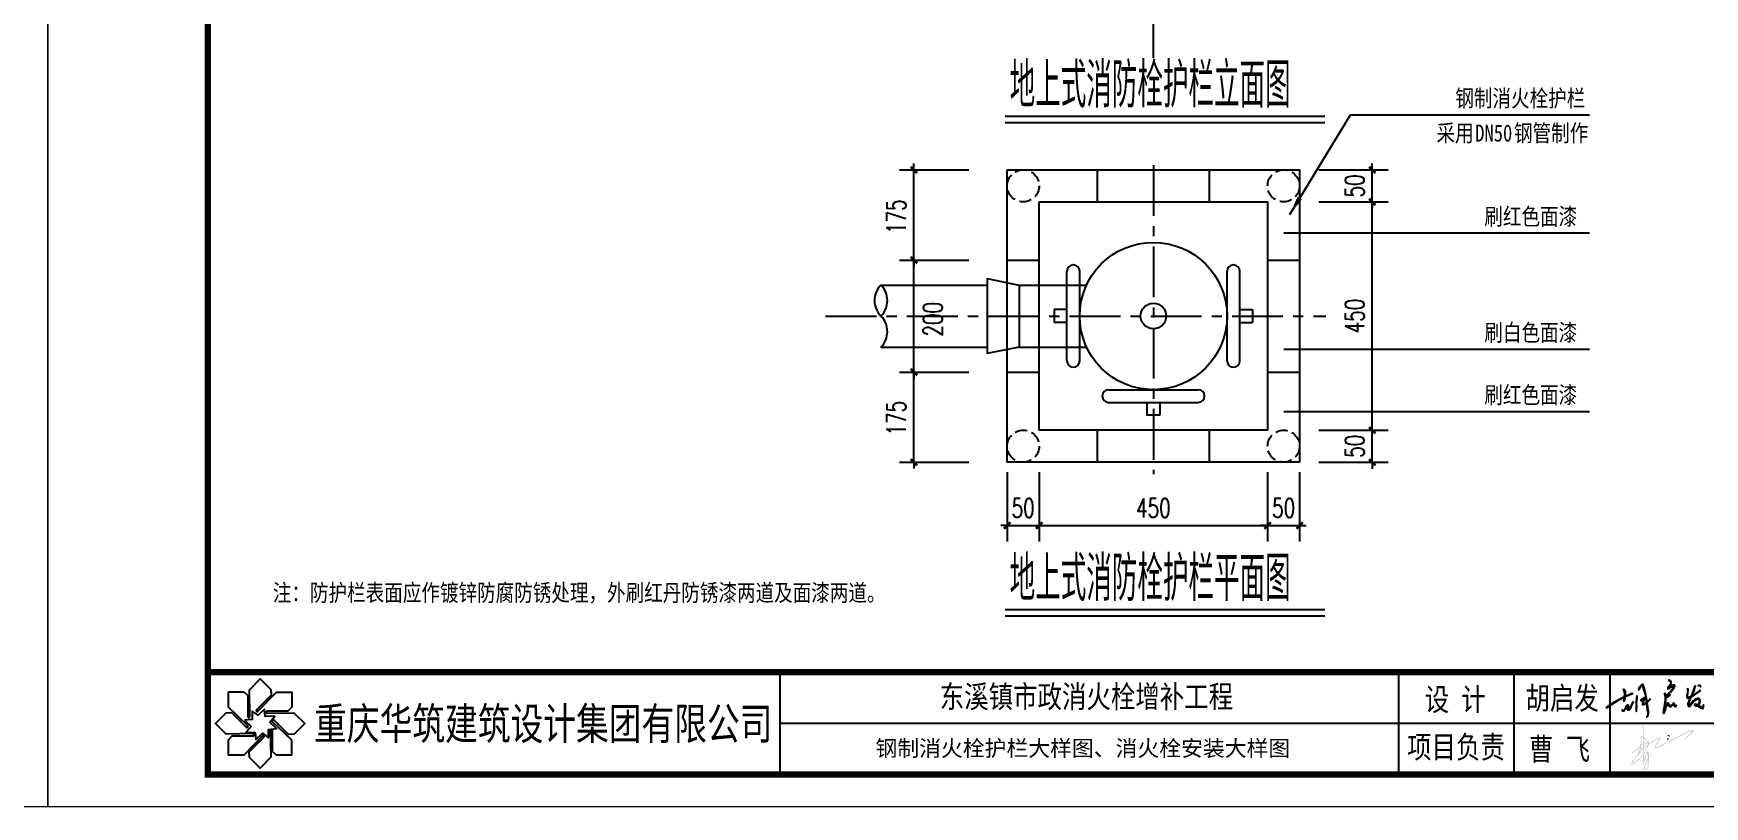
# Model space of a CAD drawing. Header units: millimetres. Extents: x 5592 to 9444, y 2362 to 3548.
# Drawn here: x 8586.2 to 8847.2, y 2721.6 to 2842.4 of the extents above; entities that cross this region are included whole.
import ezdxf
from ezdxf.enums import TextEntityAlignment as Align

# ---------------------------------------------------------------- set-up
doc = ezdxf.new("R2010")
doc.units = ezdxf.units.MM
doc.header["$LTSCALE"] = 250
doc.linetypes.add('CENTER', pattern=[50.8, 31.75, -6.35, 6.35, -6.35])
doc.linetypes.add('DASH', pattern=[0.35, 0.25, -0.1])
doc.layers.get('0').update_dxf_attribs({"linetype": 'CONTINUOUS'})
doc.layers.get('DEFPOINTS').update_dxf_attribs({"linetype": 'CONTINUOUS'})
for name, color, linetype in [('GPSCOMMON', 7, 'CONTINUOUS'), ('TK', 7, 'CONTINUOUS'), ('TWT_DIM', 3, 'CONTINUOUS'), ('TWT_LEAD', 3, 'CONTINUOUS'), ('图框', 7, 'CONTINUOUS')]:
    doc.layers.add(name, color=color, linetype=linetype)
doc.layers.add('TWT_TITLE', color=7, linetype='CONTINUOUS', lineweight=13)
doc.styles.add('_TCH_DIM_T3', font='SIMPLEX', dxfattribs={"width": 0.705882, "bigfont": 'GBCBIG'})
doc.styles.add('_TWT_PIPEDN', font='SimSun.ttf', dxfattribs={"width": 0.8, "height": 2, "bigfont": 'HZTXT'})
doc.styles.add('FS', font='SIMFANG.TTF', dxfattribs={"width": 0.8})
doc.styles.add('FSD', font='mon.shx', dxfattribs={"width": 0.75, "bigfont": 'fsd.shx'})
doc.styles.add('宋体', font='SimSun.ttf')
doc.dimstyles.new('_TWT_ARCH&&1', dxfattribs={"dimtxt": 2.975, "dimasz": 1, "dimexe": 2.5, "dimexo": 3, "dimgap": 1.2625, "dimtad": 1, "dimdec": 0, "dimzin": 0, "dimdsep": 46, "dimtxsty": '_TCH_DIM_T3', "dimblk": 'ARCHTICK', "dimcen": 0.09, "dimclrt": 7, "dimazin": 2, "dimtfac": 1, "dimtdec": 0, "dimtix": 1, "dimtmove": 2, "dimatfit": 3, "dimfxl": 1, "dimtolj": 1, "dimtzin": 0, "dimarcsym": 0})

# ---------------------------------------------------------------- blocks, each defined once
blk = doc.blocks.new('cf')
at = {"lineweight": 20}
h = blk.add_hatch(color=256, dxfattribs=at)
edge = h.paths.add_edge_path()
edge.add_spline(control_points=[(-1.34, 2.42), (-1.36, 2.43), (-1.41, 2.42), (-1.39, 2.52), (-1.41, 2.59), (-1.39, 2.69), (-1.43, 2.75), (-1.39, 2.79), (-1.35, 2.76), (-1.34, 2.71), (-1.25, 2.69), (-1.3, 2.5), (-1.28, 2.28), (-1.29, 1.93), (-1.28, 1.65), (-1.29, 1.46), (-1.31, 1.29), (-1.13, 1.34), (-1.07, 1.21), (-0.98, 1.14), (-0.97, 1.04), (-1.06, 0.95), (-1.11, 0.82), (-1.17, 0.7), (-1.24, 0.64), (-1.28, 0.58), (-1.28, 0.52), (-1.26, 0.47), (-1.27, 0.39), (-1.18, 0.42), (-1.1, 0.58), (-0.93, 0.7), (-0.81, 0.85), (-0.73, 0.87), (-0.68, 0.91), (-0.65, 0.89), (-0.65, 0.85), (-0.65, 0.79), (-0.66, 0.73), (-0.64, 0.67), (-0.64, 0.63), (-0.6, 0.62), (-0.56, 0.64), (-0.46, 0.65), (-0.38, 0.82), (-0.12, 0.92), (0.16, 1.09), (0.38, 1.26), (0.57, 1.32), (0.66, 1.31), (0.77, 1.31), (0.76, 1.19), (0.69, 1.12), (0.68, 0.98), (0.53, 0.85), (0.47, 0.59), (0.29, 0.4), (0.2, 0.26), (0.16, 0.2), (0.13, 0.18), (0.13, 0.14), (0.17, 0.13), (0.23, 0.12), (0.35, 0.14), (0.64, 0.31), (1.27, 0.58), (2.25, 1.19), (3.29, 1.59), (3.98, 2.02), (4.35, 2.06), (4.53, 2.14), (4.74, 2.2), (4.76, 2.03), (4.61, 1.89), (4.52, 1.69), (4.37, 1.63), (4.33, 1.59), (4.28, 1.6), (4.15, 1.5), (4.03, 1.35), (3.81, 1.16), (3.71, 1.07), (3.58, 1), (3.58, 1.07), (3.69, 1.09), (3.8, 1.32), (4.03, 1.43), (4.14, 1.66), (4.24, 1.67), (4.33, 1.68), (4.41, 1.77), (4.49, 1.86), (4.52, 1.92), (4.53, 2), (4.43, 2.02), (4.36, 1.93), (4.07, 1.97), (3.71, 1.69), (2.93, 1.39), (2.15, 0.94), (1.35, 0.56), (0.92, 0.28), (0.59, 0.16), (0.4, 0.04), (0.21, -0.02), (0.08, 0.04), (0.01, 0.12), (0.05, 0.22), (0.13, 0.33), (0.26, 0.58), (0.49, 0.85), (0.57, 1.09), (0.68, 1.22), (0.59, 1.26), (0.51, 1.15), (0.26, 1.07), (-0.12, 0.85), (-0.38, 0.56), (-0.63, 0.48), (-0.72, 0.38), (-0.77, 0.23), (-0.83, -0.03), (-0.99, -0.28), (-1.11, -0.52), (-1.19, -0.63), (-1.22, -0.7), (-1.2, -0.83), (-1.2, -1), (-1.22, -1.19), (-1.23, -1.31), (-1.24, -1.5), (-1.2, -1.25), (-1.13, -1.08), (-1.05, -0.79), (-0.97, -0.56), (-0.88, -0.45), (-0.83, -0.33), (-0.69, -0.36), (-0.68, -0.48), (-0.59, -0.62), (-0.65, -0.79), (-0.64, -0.91), (-0.65, -0.99), (-0.57, -0.84), (-0.5, -0.78), (-0.5, -0.65), (-0.4, -0.6), (-0.39, -0.67), (-0.44, -0.73), (-0.47, -0.84), (-0.54, -0.92), (-0.57, -0.99), (-0.59, -1.06), (-0.66, -1.12), (-0.67, -1.26), (-0.56, -1.56), (-0.71, -1.49), (-0.66, -1.64), (-0.69, -1.71), (-0.67, -1.77), (-0.66, -1.83), (-0.66, -1.9), (-0.65, -1.97), (-0.77, -2), (-0.68, -2.19), (-0.71, -2.3), (-0.7, -2.44), (-0.83, -2.44), (-0.91, -2.55), (-1.07, -2.55), (-1.19, -2.61), (-1.31, -2.58), (-1.35, -2.45), (-1.25, -2.26), (-1.19, -1.99), (-1.02, -1.71), (-0.93, -1.47), (-0.89, -1.29), (-0.8, -1.2), (-0.75, -1.1), (-0.8, -0.96), (-0.76, -0.79), (-0.82, -0.68), (-0.79, -0.59), (-0.81, -0.58), (-0.84, -0.6), (-0.82, -0.66), (-0.97, -0.72), (-0.97, -1), (-1.07, -1.26), (-1.15, -1.54), (-1.25, -1.72), (-1.23, -1.87), (-1.27, -1.95), (-1.36, -1.96), (-1.39, -1.89), (-1.39, -1.82), (-1.27, -1.74), (-1.38, -1.47), (-1.34, -1.19), (-1.37, -1), (-1.33, -0.82), (-1.46, -1.03), (-1.6, -1.15), (-1.82, -1.44), (-2.12, -1.61), (-2.34, -1.79), (-2.51, -1.91), (-2.65, -1.97), (-2.75, -1.98), (-2.84, -1.91), (-2.68, -1.76), (-2.68, -1.55), (-2.5, -1.34), (-2.29, -1.17), (-2.24, -0.88), (-1.96, -0.84), (-1.98, -0.7), (-1.96, -0.62), (-1.94, -0.54), (-1.93, -0.47), (-1.85, -0.42), (-1.83, -0.32), (-1.83, -0.23), (-1.78, -0.16), (-1.74, -0.08), (-1.79, 0.03), (-1.71, 0.07), (-1.75, 0.11), (-1.81, 0.04), (-1.9, -0.01), (-1.96, -0.16), (-2.14, -0.2), (-2.29, -0.32), (-2.41, -0.45), (-2.52, -0.54), (-2.62, -0.57), (-2.7, -0.58), (-2.76, -0.56), (-2.75, -0.51), (-2.69, -0.48), (-2.63, -0.42), (-2.5, -0.41), (-2.45, -0.24), (-2.25, -0.23), (-2.17, -0.07), (-1.99, -0.03), (-1.9, 0.14), (-1.75, 0.22), (-1.7, 0.34), (-1.72, 0.43), (-1.67, 0.5), (-1.61, 0.52), (-1.64, 0.69), (-1.6, 0.95), (-1.64, 1.24), (-1.65, 1.44), (-1.61, 1.49), (-1.56, 1.47), (-1.52, 1.57), (-1.49, 1.44), (-1.42, 1.45), (-1.34, 1.35), (-1.35, 1.47), (-1.34, 1.72), (-1.34, 2.06), (-1.35, 2.33), (-1.32, 2.41), (-1.34, 2.42)], knot_values=[0, 0, 0, 0, 0.111848, 0.20635, 0.414621, 0.604998, 0.697347, 0.771078, 0.840222, 0.931918, 1.009818, 1.277996, 1.744573, 2.387498, 3.132154, 3.275, 3.547994, 3.76728, 4.038772, 4.224109, 4.381786, 4.553191, 4.901984, 5.114419, 5.295037, 5.412349, 5.476326, 5.65013, 5.73428, 5.779548, 6.087274, 6.693737, 6.910956, 7.131672, 7.174612, 7.220768, 7.279754, 7.394914, 7.554857, 7.633996, 7.713135, 7.761886, 7.834876, 7.96065, 8.286477, 8.766198, 9.443512, 10.095581, 10.308382, 10.506843, 10.637415, 10.810273, 10.984923, 11.231893, 11.500742, 12.012986, 12.68401, 12.868587, 12.964576, 13.051614, 13.096398, 13.130871, 13.247694, 13.47322, 13.785307, 15.102136, 17.246285, 20.16092, 21.266121, 21.728153, 22.156115, 22.45728, 22.61926, 22.92654, 23.558275, 23.741682, 23.816328, 23.867544, 23.996364, 24.638969, 24.996741, 25.540779, 25.575252, 25.626832, 25.799041, 26.103871, 26.936585, 27.235391, 27.33227, 27.430199, 27.776052, 27.944998, 28.076904, 28.17287, 28.32355, 28.462018, 28.778895, 29.731322, 30.881734, 33.422786, 34.733564, 35.791067, 36.232384, 36.656068, 37.054063, 37.260197, 37.402282, 37.58549, 37.795097, 38.159437, 39.135635, 39.639675, 39.765709, 39.865903, 40.013256, 40.431676, 41.358238, 42.371094, 42.560229, 42.791065, 43.078632, 43.410838, 44.269832, 44.686844, 44.910713, 44.991644, 45.14519, 45.593215, 45.940172, 46.179265, 46.358363, 46.610702, 46.931177, 47.714311, 48.103951, 48.302651, 48.528035, 48.696881, 48.907828, 49.077207, 49.619858, 49.752867, 49.804024, 49.986235, 50.216201, 50.513656, 50.598079, 50.65025, 50.806106, 51.076254, 51.215448, 51.394151, 51.508557, 51.588488, 51.87788, 52.379219, 52.411593, 52.647804, 52.79141, 52.865899, 53.000474, 53.153945, 53.25677, 53.3393, 53.676936, 54.004341, 54.128814, 54.303749, 54.553641, 54.849121, 55.10239, 55.300105, 55.452217, 55.792341, 56.410434, 57.005344, 57.543099, 57.847324, 58.015173, 58.21673, 58.464197, 58.781371, 59.100028, 59.171648, 59.194538, 59.240319, 59.32217, 59.488785, 59.9355, 60.687524, 61.075804, 61.561155, 61.766039, 61.908202, 62.031486, 62.150824, 62.284226, 62.40002, 62.860547, 63.587626, 63.966188, 64.089391, 64.300372, 64.728867, 65.474589, 66.136216, 66.639848, 67.037342, 67.299746, 67.474095, 67.597344, 67.785197, 68.381842, 68.797422, 69.231879, 69.853511, 70.245303, 70.388908, 70.555467, 70.682027, 70.84381, 70.959604, 71.176419, 71.363128, 71.44563, 71.630093, 71.855416, 71.94345, 71.986872, 72.106248, 72.316253, 72.623269, 72.870657, 73.319292, 73.62325, 73.873142, 74.067384, 74.231514, 74.314044, 74.366215, 74.482919, 74.659024, 74.820894, 75.147271, 75.459126, 75.78488, 76.0001, 76.427144, 76.753551, 76.905663, 77.121496, 77.238181, 77.343181, 77.439997, 78.045242, 78.879637, 79.054772, 79.127143, 79.198811, 79.318605, 79.435142, 79.638965, 79.735773, 79.898934, 80.014798, 81.324576, 81.526645, 81.646076, 81.646076, 81.646076, 81.646076], degree=3, periodic=0)
edge = h.paths.add_edge_path(flags=16)
edge.add_spline(control_points=[(-1.26, 0.25), (-1.22, 0.29), (-1.13, 0.37), (-1.02, 0.48), (-0.94, 0.56), (-0.89, 0.62), (-0.86, 0.66), (-0.84, 0.68), (-0.81, 0.7), (-0.81, 0.66), (-0.77, 0.66), (-0.78, 0.61), (-0.78, 0.56), (-0.78, 0.51), (-0.77, 0.46), (-0.81, 0.44), (-0.84, 0.39), (-0.9, 0.36), (-0.98, 0.33), (-1.02, 0.27), (-1.06, 0.22), (-1.12, 0.19), (-1.14, 0.13), (-1.2, 0.1), (-1.21, 0.06), (-1.24, 0.06), (-1.26, 0.08), (-1.27, 0.1), (-1.28, 0.14), (-1.27, 0.18), (-1.28, 0.22), (-1.27, 0.24), (-1.26, 0.25)], knot_values=[0, 0, 0, 0, 0.182884, 0.349409, 0.468687, 0.52429, 0.573697, 0.61288, 0.631925, 0.658846, 0.687033, 0.719346, 0.781664, 0.83475, 0.874056, 0.906869, 0.955954, 1.030425, 1.110986, 1.197893, 1.250136, 1.315771, 1.38503, 1.432631, 1.475574, 1.498671, 1.516705, 1.541675, 1.579249, 1.627774, 1.671628, 1.696599, 1.696599, 1.696599, 1.696599], degree=3, periodic=0)
edge = h.paths.add_edge_path(flags=16)
edge.add_spline(control_points=[(-1.24, 1.17), (-1.23, 1.18), (-1.2, 1.18), (-1.15, 1.18), (-1.15, 1.12), (-1.1, 1.13), (-1.07, 1.08), (-1.08, 1.04), (-1.12, 1), (-1.12, 0.95), (-1.12, 0.89), (-1.2, 0.89), (-1.18, 0.81), (-1.2, 0.74), (-1.28, 0.76), (-1.26, 0.84), (-1.27, 0.9), (-1.27, 0.96), (-1.24, 0.98), (-1.21, 0.99), (-1.22, 1.01), (-1.23, 1.02), (-1.25, 1.03), (-1.27, 1.05), (-1.29, 1.08), (-1.28, 1.11), (-1.29, 1.15), (-1.26, 1.17), (-1.25, 1.17), (-1.24, 1.17)], knot_values=[0, 0, 0, 0, 0.046973, 0.081256, 0.1275, 0.170804, 0.212799, 0.250896, 0.301372, 0.3579, 0.405582, 0.449226, 0.527479, 0.587502, 0.632371, 0.720687, 0.790572, 0.825779, 0.866963, 0.884561, 0.902029, 0.923676, 0.946701, 0.971412, 1.003965, 1.03893, 1.073986, 1.107193, 1.119637, 1.119637, 1.119637, 1.119637], degree=3, periodic=0)
edge = h.paths.add_edge_path(flags=16)
edge.add_spline(control_points=[(-1.64, 0.25), (-1.61, 0.25), (-1.58, 0.28), (-1.55, 0.34), (-1.5, 0.38), (-1.45, 0.41), (-1.42, 0.46), (-1.4, 0.48), (-1.36, 0.5), (-1.35, 0.45), (-1.34, 0.41), (-1.36, 0.35), (-1.34, 0.31), (-1.36, 0.26), (-1.39, 0.24), (-1.41, 0.2), (-1.45, 0.17), (-1.48, 0.12), (-1.53, 0.09), (-1.55, 0.05), (-1.54, 0.01), (-1.57, -0.01), (-1.64, -0.01), (-1.61, 0.1), (-1.62, 0.17), (-1.62, 0.22), (-1.64, 0.24), (-1.64, 0.25)], knot_values=[0, 0, 0, 0, 0.07257, 0.12575, 0.181313, 0.257095, 0.310355, 0.345119, 0.369973, 0.412029, 0.460462, 0.521402, 0.575559, 0.595896, 0.647759, 0.687721, 0.742306, 0.807055, 0.848086, 0.90281, 0.925997, 0.962571, 1.006499, 1.087537, 1.204577, 1.24282, 1.259541, 1.259541, 1.259541, 1.259541], degree=3, periodic=0)
edge = h.paths.add_edge_path(flags=16)
edge.add_spline(control_points=[(-1.56, 1.29), (-1.53, 1.29), (-1.49, 1.31), (-1.48, 1.35), (-1.45, 1.38), (-1.43, 1.35), (-1.45, 1.32), (-1.4, 1.3), (-1.37, 1.3), (-1.35, 1.27), (-1.35, 1.24), (-1.35, 1.2), (-1.35, 1.17), (-1.35, 1.13), (-1.35, 1.07), (-1.35, 1.02), (-1.35, 0.95), (-1.35, 0.89), (-1.35, 0.82), (-1.34, 0.76), (-1.35, 0.71), (-1.34, 0.67), (-1.35, 0.64), (-1.36, 0.61), (-1.4, 0.6), (-1.4, 0.55), (-1.45, 0.54), (-1.48, 0.52), (-1.49, 0.47), (-1.57, 0.49), (-1.55, 0.59), (-1.55, 0.68), (-1.56, 0.8), (-1.55, 0.91), (-1.55, 1), (-1.55, 1.06), (-1.55, 1.1), (-1.55, 1.15), (-1.55, 1.2), (-1.54, 1.23), (-1.57, 1.28), (-1.56, 1.29)], knot_values=[0, 0, 0, 0, 0.075688, 0.113653, 0.136399, 0.162159, 0.188361, 0.224857, 0.267693, 0.294419, 0.329354, 0.362833, 0.396312, 0.431247, 0.486637, 0.556522, 0.606013, 0.671516, 0.748718, 0.812832, 0.862344, 0.898764, 0.926764, 0.953489, 0.988227, 1.032021, 1.075664, 1.116466, 1.158461, 1.198217, 1.297723, 1.392349, 1.494284, 1.639853, 1.725747, 1.765048, 1.820381, 1.865505, 1.903463, 1.95441, 2.000372, 2.000372, 2.000372, 2.000372], degree=3, periodic=0)
edge = h.paths.add_edge_path(flags=16)
edge.add_spline(control_points=[(-1.72, -0.33), (-1.71, -0.29), (-1.69, -0.23), (-1.62, -0.18), (-1.58, -0.12), (-1.53, -0.07), (-1.47, -0.02), (-1.49, 0.05), (-1.44, 0.07), (-1.42, 0.11), (-1.4, 0.13), (-1.37, 0.13), (-1.36, 0.09), (-1.35, 0.05), (-1.35, 0), (-1.36, -0.04), (-1.37, -0.07), (-1.4, -0.11), (-1.43, -0.16), (-1.5, -0.2), (-1.55, -0.27), (-1.6, -0.31), (-1.64, -0.35), (-1.68, -0.38), (-1.7, -0.41), (-1.73, -0.43), (-1.75, -0.41), (-1.76, -0.39), (-1.75, -0.36), (-1.72, -0.35), (-1.72, -0.33), (-1.72, -0.33)], knot_values=[0, 0, 0, 0, 0.121483, 0.180593, 0.258126, 0.334236, 0.396236, 0.465213, 0.507625, 0.539749, 0.56937, 0.59026, 0.621894, 0.671023, 0.727227, 0.765024, 0.793071, 0.822026, 0.905319, 0.980599, 1.052236, 1.140864, 1.193164, 1.228542, 1.275127, 1.297446, 1.315409, 1.339871, 1.364436, 1.397553, 1.417867, 1.417867, 1.417867, 1.417867], degree=3, periodic=0)
edge = h.paths.add_edge_path(flags=16)
edge.add_spline(control_points=[(-1.27, -0.1), (-1.22, -0.09), (-1.15, -0.04), (-1.11, 0.08), (-1.02, 0.12), (-0.97, 0.2), (-0.93, 0.24), (-0.91, 0.28), (-0.88, 0.26), (-0.87, 0.21), (-0.86, 0.14), (-0.93, 0.1), (-0.94, 0.02), (-0.99, -0.05), (-1.05, -0.13), (-1.05, -0.27), (-1.15, -0.33), (-1.15, -0.44), (-1.22, -0.44), (-1.25, -0.42), (-1.29, -0.39), (-1.28, -0.31), (-1.27, -0.24), (-1.29, -0.17), (-1.25, -0.13), (-1.28, -0.1), (-1.27, -0.1)], knot_values=[0, 0, 0, 0, 0.159193, 0.236528, 0.363175, 0.443316, 0.506796, 0.53941, 0.549805, 0.605465, 0.680612, 0.745965, 0.81525, 0.893918, 1.01552, 1.121797, 1.260897, 1.331077, 1.383063, 1.419189, 1.457973, 1.524316, 1.6112, 1.680361, 1.738068, 1.744512, 1.744512, 1.744512, 1.744512], degree=3, periodic=0)
edge = h.paths.add_edge_path(flags=16)
edge.add_spline(control_points=[(-1.59, -0.42), (-1.56, -0.38), (-1.5, -0.32), (-1.41, -0.28), (-1.38, -0.2), (-1.34, -0.25), (-1.34, -0.29), (-1.35, -0.37), (-1.33, -0.46), (-1.33, -0.55), (-1.33, -0.63), (-1.32, -0.7), (-1.35, -0.77), (-1.43, -0.82), (-1.45, -0.92), (-1.55, -0.95), (-1.55, -1.04), (-1.63, -1.09), (-1.67, -1.18), (-1.74, -1.23), (-1.82, -1.27), (-1.92, -1.26), (-1.96, -1.38), (-2.07, -1.43), (-2.13, -1.54), (-2.22, -1.55), (-2.27, -1.59), (-2.27, -1.65), (-2.34, -1.69), (-2.39, -1.75), (-2.46, -1.78), (-2.53, -1.79), (-2.59, -1.82), (-2.64, -1.82), (-2.67, -1.87), (-2.69, -1.81), (-2.66, -1.77), (-2.6, -1.74), (-2.57, -1.66), (-2.53, -1.58), (-2.42, -1.54), (-2.47, -1.43), (-2.36, -1.37), (-2.32, -1.28), (-2.22, -1.23), (-2.23, -1.15), (-2.17, -1.08), (-2.1, -0.97), (-1.98, -0.88), (-1.89, -0.8), (-1.85, -0.73), (-1.81, -0.69), (-1.75, -0.66), (-1.72, -0.61), (-1.66, -0.6), (-1.68, -0.55), (-1.68, -0.5), (-1.65, -0.49), (-1.65, -0.44), (-1.6, -0.43), (-1.59, -0.42)], knot_values=[0, 0, 0, 0, 0.148931, 0.249336, 0.294362, 0.33513, 0.364519, 0.451019, 0.557993, 0.638733, 0.71654, 0.805874, 0.850986, 0.926435, 1.06627, 1.125639, 1.203239, 1.287032, 1.386961, 1.485572, 1.554109, 1.642329, 1.740925, 1.875709, 1.994661, 2.081402, 2.136475, 2.169333, 2.254945, 2.334468, 2.404147, 2.493675, 2.540258, 2.599703, 2.634895, 2.662235, 2.711482, 2.78127, 2.867637, 2.949211, 3.057731, 3.141301, 3.228973, 3.375957, 3.435389, 3.522085, 3.566081, 3.718278, 3.898079, 4.026637, 4.072211, 4.127286, 4.205712, 4.264861, 4.293259, 4.362421, 4.382593, 4.415207, 4.456471, 4.514566, 4.514566, 4.514566, 4.514566], degree=3, periodic=0)
edge = h.paths.add_edge_path(flags=16)
edge.add_spline(control_points=[(-1.01, -1.92), (-1.01, -1.88), (-0.99, -1.8), (-0.92, -1.73), (-0.93, -1.64), (-0.87, -1.59), (-0.86, -1.53), (-0.87, -1.47), (-0.81, -1.43), (-0.79, -1.49), (-0.78, -1.56), (-0.78, -1.64), (-0.79, -1.75), (-0.8, -1.87), (-0.77, -2), (-0.8, -2.12), (-0.79, -2.22), (-0.8, -2.3), (-0.78, -2.37), (-0.83, -2.41), (-0.88, -2.38), (-0.9, -2.43), (-0.96, -2.42), (-1, -2.47), (-1.06, -2.46), (-1.09, -2.52), (-1.14, -2.49), (-1.2, -2.48), (-1.18, -2.42), (-1.2, -2.35), (-1.12, -2.29), (-1.13, -2.19), (-1.12, -2.09), (-1.07, -2.01), (-1.01, -1.96), (-1.01, -1.92)], knot_values=[0, 0, 0, 0, 0.135445, 0.222482, 0.291691, 0.361566, 0.438483, 0.482255, 0.531213, 0.573179, 0.646565, 0.74371, 0.823192, 0.963558, 1.111469, 1.205637, 1.327967, 1.41072, 1.461219, 1.523148, 1.559863, 1.590403, 1.657659, 1.709574, 1.76895, 1.804579, 1.862632, 1.909432, 1.959803, 2.024566, 2.102417, 2.21488, 2.294768, 2.405915, 2.507763, 2.507763, 2.507763, 2.507763], degree=3, periodic=0)
h = blk.add_hatch(color=256, dxfattribs=at)
edge = h.paths.add_edge_path()
edge.add_spline(control_points=[(1.54, 1.19), (1.58, 1.19), (1.63, 1.19), (1.7, 1.19), (1.74, 1.17), (1.75, 1.13), (1.69, 1.13), (1.68, 1.09), (1.66, 1.07), (1.64, 1.03), (1.58, 1.03), (1.5, 1.04), (1.52, 1.11), (1.5, 1.15), (1.53, 1.2), (1.54, 1.19)], knot_values=[0, 0, 0, 0, 0.108909, 0.167785, 0.202101, 0.227001, 0.273419, 0.306348, 0.341935, 0.367794, 0.441596, 0.506763, 0.55202, 0.618862, 0.659023, 0.659023, 0.659023, 0.659023], degree=3, periodic=0)
edge = h.paths.add_edge_path()
edge.add_spline(control_points=[(1.63, 1.61), (1.66, 1.62), (1.72, 1.62), (1.72, 1.55), (1.78, 1.54), (1.83, 1.54), (1.88, 1.52), (1.86, 1.46), (1.87, 1.39), (1.82, 1.4), (1.79, 1.39), (1.78, 1.43), (1.78, 1.46), (1.74, 1.46), (1.71, 1.44), (1.69, 1.45), (1.68, 1.47), (1.67, 1.49), (1.64, 1.52), (1.61, 1.51), (1.59, 1.53), (1.56, 1.54), (1.58, 1.57), (1.59, 1.59), (1.61, 1.61), (1.62, 1.6), (1.63, 1.61)], knot_values=[0, 0, 0, 0, 0.079153, 0.125655, 0.178983, 0.229656, 0.26487, 0.323859, 0.389436, 0.420355, 0.447324, 0.482873, 0.500381, 0.545006, 0.573017, 0.591626, 0.606361, 0.641686, 0.663864, 0.697364, 0.72344, 0.754166, 0.785023, 0.804106, 0.820184, 0.850884, 0.850884, 0.850884, 0.850884], degree=3, periodic=0)
blk = doc.blocks.new('A$C6CF24501')
at = {"color": 1, "xscale": 1.848000000000013, "yscale": 1.848000000000013, "zscale": 1.848000000000013}
blk.add_blockref('cf', (0, 0), dxfattribs=at)
blk = doc.blocks.new('A$C1E3F46AF')
at = {"color": 7, "xscale": 0.79872, "yscale": 0.79872, "zscale": 0.79872}
blk.add_blockref('A$C6CF24501', (0, 0), dxfattribs=at)
blk = doc.blocks.new('FFFFFFFFFFFFFFFFFFFFD')
for points in [[(1579, 4363), (1588, 4362), (1600, 4355), (1606, 4343), (1607, 4331), (1604, 4315), (1595, 4299), (1586, 4282), (1577, 4272), (1567, 4257), (1564, 4248), (1567, 4243), (1582, 4250), (1617, 4273), (1639, 4285), (1651, 4288), (1657, 4286), (1657, 4280), (1648, 4261), (1623, 4228), (1568, 4173), (1551, 4156), (1538, 4139), (1534, 4140), (1530, 4163), (1528, 4179), (1521, 4181), (1518, 4179), (1518, 4170), (1525, 4129), (1526, 4108), (1525, 4080), (1519, 4023), (1510, 3979), (1504, 3938), (1500, 3914), (1499, 3897), (1506, 3886), (1511, 3891), (1521, 3919), (1530, 3947), (1543, 3986), (1553, 4019), (1561, 4028), (1574, 4005), (1596, 3986), (1619, 3992), (1641, 4015), (1648, 4021), (1666, 3995), (1675, 3991), (1688, 3993), (1690, 3999), (1683, 4002), (1678, 3999), (1667, 4009), (1656, 4032), (1648, 4035), (1635, 4023), (1611, 4001), (1603, 3997), (1583, 4012), (1568, 4039), (1558, 4039), (1549, 4022), (1538, 3987), (1523, 3942), (1513, 3912), (1508, 3917), (1514, 3946), (1529, 4024), (1538, 4105), (1537, 4112), (1590, 4147), (1598, 4156), (1593, 4165), (1587, 4167), (1588, 4157), (1572, 4146), (1549, 4129), (1540, 4126), (1540, 4130), (1562, 4153), (1605, 4195), (1638, 4233), (1659, 4265), (1665, 4285), (1660, 4297), (1649, 4299), (1628, 4290), (1592, 4266), (1579, 4256), (1577, 4260), (1594, 4283), (1607, 4306), (1613, 4325), (1614, 4343), (1609, 4356), (1600, 4366), (1584, 4374), (1579, 4371), (1578, 4367)], [(676, 3976), (726, 4014), (785, 4051), (881, 4105), (937, 4135), (942, 4174), (933, 4214), (920, 4233), (930, 4240), (937, 4229), (946, 4200), (949, 4180), (947, 4139), (952, 4138), (1032, 4172), (1036, 4171), (1035, 4178), (1045, 4181), (1055, 4178), (1054, 4172), (948, 4128), (933, 4066), (929, 4068), (939, 4123), (929, 4120), (809, 4053), (720, 3997), (686, 3971), (680, 3969), (677, 3972)], [(1112, 4137), (1116, 4136), (1113, 4119), (1107, 4054), (1105, 4006), (1106, 3975), (1105, 3928), (1108, 3922), (1112, 3920), (1114, 3938), (1115, 3996), (1114, 4034), (1116, 4070), (1121, 4113), (1123, 4138), (1118, 4143)], [(1149, 4232), (1153, 4244), (1159, 4260), (1178, 4286), (1190, 4297), (1195, 4300), (1200, 4293), (1215, 4238), (1235, 4167), (1255, 4054), (1254, 4051), (1241, 4040), (1227, 4028), (1217, 4024), (1212, 4024), (1207, 4024), (1204, 4029), (1204, 4036), (1218, 4070), (1230, 4101), (1230, 4112), (1224, 4114), (1218, 4113), (1200, 4102), (1188, 4093), (1179, 4084), (1173, 4083), (1179, 4072), (1184, 4073), (1197, 4088), (1216, 4100), (1224, 4101), (1218, 4083), (1203, 4053), (1198, 4032), (1200, 4020), (1212, 4016), (1229, 4018), (1255, 4039), (1258, 4028), (1262, 3992), (1268, 3944), (1275, 3902), (1274, 3882), (1271, 3853), (1268, 3844), (1262, 3844), (1259, 3845), (1260, 3840), (1265, 3839), (1273, 3845), (1279, 3863), (1284, 3892), (1283, 3915), (1275, 3978), (1266, 4045), (1275, 4058), (1311, 4090), (1310, 4093), (1305, 4093), (1289, 4082), (1267, 4062), (1262, 4077), (1243, 4176), (1221, 4259), (1206, 4301), (1198, 4306), (1193, 4308), (1177, 4293), (1155, 4264), (1147, 4247), (1143, 4234)], [(1847, 4238), (1853, 4231), (1852, 4213), (1848, 4192), (1841, 4142), (1842, 4129), (1850, 4116), (1859, 4109), (1883, 4112), (1887, 4111), (1874, 4081), (1859, 4042), (1856, 4024), (1859, 4001), (1869, 3991), (1882, 3992), (1895, 4006), (1922, 4041), (1948, 4069), (1970, 4086), (1994, 4098), (2009, 4096), (2019, 4085), (2021, 4070), (2019, 4054), (2017, 4043), (2007, 4029), (1994, 4012), (1988, 4014), (1966, 4021), (1954, 4016), (1951, 4006), (1966, 3997), (1987, 3998), (1995, 3999), (2010, 3989), (2050, 3965), (2067, 3959), (2074, 3963), (2081, 3982), (2080, 4013), (2076, 3999), (2069, 3978), (2066, 3969), (2025, 3992), (2002, 4008), (2017, 4026), (2026, 4041), (2033, 4064), (2029, 4084), (2022, 4099), (2010, 4106), (1994, 4106), (1977, 4100), (1952, 4085), (1929, 4064), (1903, 4030), (1886, 4009), (1877, 4002), (1868, 4008), (1871, 4038), (1885, 4080), (1900, 4115), (1912, 4129), (1966, 4167), (2023, 4206), (2035, 4219), (2033, 4222), (2024, 4216), (1982, 4189), (1920, 4148), (1913, 4144), (1918, 4159), (1949, 4229), (1958, 4258), (1966, 4280), (1964, 4285), (1955, 4283), (1947, 4257), (1936, 4224), (1917, 4179), (1901, 4145), (1897, 4131), (1882, 4122), (1870, 4117), (1859, 4121), (1851, 4144), (1855, 4181), (1861, 4223), (1859, 4242), (1853, 4244), (1846, 4238)], [(2010, 4300), (2021, 4299), (2028, 4297), (2037, 4284), (2039, 4275), (2036, 4273), (2026, 4287), (2015, 4291), (2007, 4290)], [(914, 3942), (919, 3935), (923, 3930), (933, 3942), (951, 3967), (963, 3984), (968, 3999), (980, 4013), (985, 4012), (990, 3998), (988, 3968), (990, 3951), (993, 3946), (998, 3944), (1005, 3952), (1022, 3979), (1035, 4000), (1055, 4034), (1066, 4055), (1067, 4050), (1056, 4030), (1032, 3983), (1020, 3960), (1009, 3942), (1000, 3937), (991, 3937), (984, 3945), (982, 3973), (981, 3995), (979, 3999), (973, 3995), (968, 3979), (956, 3960), (943, 3940), (928, 3919), (916, 3921), (909, 3930), (908, 3940), (912, 3942)]]:
    blk.add_hatch(color=7).paths.add_polyline_path(points)
at = {"color": 7}
for points in [[(1579, 4363), (1588, 4362), (1600, 4355), (1606, 4343), (1607, 4331), (1604, 4315), (1595, 4299), (1586, 4282), (1577, 4272), (1567, 4257), (1564, 4248), (1567, 4243), (1582, 4250), (1617, 4273), (1639, 4285), (1651, 4288), (1657, 4286), (1657, 4280), (1648, 4261), (1623, 4228), (1568, 4173), (1551, 4156), (1538, 4139), (1534, 4140), (1530, 4163), (1528, 4179), (1521, 4181), (1518, 4179), (1518, 4170), (1525, 4129), (1526, 4108), (1525, 4080), (1519, 4023), (1510, 3979), (1504, 3938), (1500, 3914), (1499, 3897), (1506, 3886), (1511, 3891), (1521, 3919), (1530, 3947), (1543, 3986), (1553, 4019), (1561, 4028), (1574, 4005), (1596, 3986), (1619, 3992), (1641, 4015), (1648, 4021), (1666, 3995), (1675, 3991), (1688, 3993), (1690, 3999), (1683, 4002), (1678, 3999), (1667, 4009), (1656, 4032), (1648, 4035), (1635, 4023), (1611, 4001), (1603, 3997), (1583, 4012), (1568, 4039), (1558, 4039), (1549, 4022), (1538, 3987), (1523, 3942), (1513, 3912), (1508, 3917), (1514, 3946), (1529, 4024), (1538, 4105), (1537, 4112), (1590, 4147), (1598, 4156), (1593, 4165), (1587, 4167), (1588, 4157), (1572, 4146), (1549, 4129), (1540, 4126), (1540, 4130), (1562, 4153), (1605, 4195), (1638, 4233), (1659, 4265), (1665, 4285), (1660, 4297), (1649, 4299), (1628, 4290), (1592, 4266), (1579, 4256), (1577, 4260), (1594, 4283), (1607, 4306), (1613, 4325), (1614, 4343), (1609, 4356), (1600, 4366), (1584, 4374), (1579, 4371), (1578, 4367)], [(676, 3976), (726, 4014), (785, 4051), (881, 4105), (937, 4135), (942, 4174), (933, 4214), (920, 4233), (930, 4240), (937, 4229), (946, 4200), (949, 4180), (947, 4139), (952, 4138), (1032, 4172), (1036, 4171), (1035, 4178), (1045, 4181), (1055, 4178), (1054, 4172), (948, 4128), (933, 4066), (929, 4068), (939, 4123), (929, 4120), (809, 4053), (720, 3997), (686, 3971), (680, 3969), (677, 3972)], [(1112, 4137), (1116, 4136), (1113, 4119), (1107, 4054), (1105, 4006), (1106, 3975), (1105, 3928), (1108, 3922), (1112, 3920), (1114, 3938), (1115, 3996), (1114, 4034), (1116, 4070), (1121, 4113), (1123, 4138), (1118, 4143)], [(1149, 4232), (1153, 4244), (1159, 4260), (1178, 4286), (1190, 4297), (1195, 4300), (1200, 4293), (1215, 4238), (1235, 4167), (1255, 4054), (1254, 4051), (1241, 4040), (1227, 4028), (1217, 4024), (1212, 4024), (1207, 4024), (1204, 4029), (1204, 4036), (1218, 4070), (1230, 4101), (1230, 4112), (1224, 4114), (1218, 4113), (1200, 4102), (1188, 4093), (1179, 4084), (1173, 4083), (1179, 4072), (1184, 4073), (1197, 4088), (1216, 4100), (1224, 4101), (1218, 4083), (1203, 4053), (1198, 4032), (1200, 4020), (1212, 4016), (1229, 4018), (1255, 4039), (1258, 4028), (1262, 3992), (1268, 3944), (1275, 3902), (1274, 3882), (1271, 3853), (1268, 3844), (1262, 3844), (1259, 3845), (1260, 3840), (1265, 3839), (1273, 3845), (1279, 3863), (1284, 3892), (1283, 3915), (1275, 3978), (1266, 4045), (1275, 4058), (1311, 4090), (1310, 4093), (1305, 4093), (1289, 4082), (1267, 4062), (1262, 4077), (1243, 4176), (1221, 4259), (1206, 4301), (1198, 4306), (1193, 4308), (1177, 4293), (1155, 4264), (1147, 4247), (1143, 4234)], [(1847, 4238), (1853, 4231), (1852, 4213), (1848, 4192), (1841, 4142), (1842, 4129), (1850, 4116), (1859, 4109), (1883, 4112), (1887, 4111), (1874, 4081), (1859, 4042), (1856, 4024), (1859, 4001), (1869, 3991), (1882, 3992), (1895, 4006), (1922, 4041), (1948, 4069), (1970, 4086), (1994, 4098), (2009, 4096), (2019, 4085), (2021, 4070), (2019, 4054), (2017, 4043), (2007, 4029), (1994, 4012), (1988, 4014), (1966, 4021), (1954, 4016), (1951, 4006), (1966, 3997), (1987, 3998), (1995, 3999), (2010, 3989), (2050, 3965), (2067, 3959), (2074, 3963), (2081, 3982), (2080, 4013), (2076, 3999), (2069, 3978), (2066, 3969), (2025, 3992), (2002, 4008), (2017, 4026), (2026, 4041), (2033, 4064), (2029, 4084), (2022, 4099), (2010, 4106), (1994, 4106), (1977, 4100), (1952, 4085), (1929, 4064), (1903, 4030), (1886, 4009), (1877, 4002), (1868, 4008), (1871, 4038), (1885, 4080), (1900, 4115), (1912, 4129), (1966, 4167), (2023, 4206), (2035, 4219), (2033, 4222), (2024, 4216), (1982, 4189), (1920, 4148), (1913, 4144), (1918, 4159), (1949, 4229), (1958, 4258), (1966, 4280), (1964, 4285), (1955, 4283), (1947, 4257), (1936, 4224), (1917, 4179), (1901, 4145), (1897, 4131), (1882, 4122), (1870, 4117), (1859, 4121), (1851, 4144), (1855, 4181), (1861, 4223), (1859, 4242), (1853, 4244), (1846, 4238)], [(2010, 4300), (2021, 4299), (2028, 4297), (2037, 4284), (2039, 4275), (2036, 4273), (2026, 4287), (2015, 4291), (2007, 4290)], [(914, 3942), (919, 3935), (923, 3930), (933, 3942), (951, 3967), (963, 3984), (968, 3999), (980, 4013), (985, 4012), (990, 3998), (988, 3968), (990, 3951), (993, 3946), (998, 3944), (1005, 3952), (1022, 3979), (1035, 4000), (1055, 4034), (1066, 4055), (1067, 4050), (1056, 4030), (1032, 3983), (1020, 3960), (1009, 3942), (1000, 3937), (991, 3937), (984, 3945), (982, 3973), (981, 3995), (979, 3999), (973, 3995), (968, 3979), (956, 3960), (943, 3940), (928, 3919), (916, 3921), (909, 3930), (908, 3940), (912, 3942)]]:
    blk.add_lwpolyline(points, close=True, dxfattribs=at)
blk = doc.blocks.new('A$C00DF43F2')
blk.add_line((0.5, 16.5), (0.5, 0.5))
for points in [[(6.74, 8.12), (3.74, 11.02), (3.74, 13.42), (6.1, 13.42), (6.73, 12.84), (6.73, 9.58, 0.846154), (7.06, 9.58), (6.98, 13.76)], [(7.06, 9.58), (6.98, 13.76), (8.67, 15.45), (10.34, 13.79), (10.38, 12.93), (8.08, 10.62, 0.846154), (8.31, 10.39), (11.21, 13.4)], [(8.31, 10.39), (11.21, 13.4), (13.6, 13.4), (13.6, 11.04), (13.02, 10.41), (9.77, 10.41, 0.846154), (9.77, 10.08), (13.94, 10.16)], [(7.56, 6.91), (3.38, 6.8), (1.69, 8.49), (3.35, 10.16), (4.21, 10.2), (6.51, 7.89, 0.846154), (6.74, 8.12), (3.74, 11.02)], [(9.77, 10.08), (13.94, 10.16), (15.63, 8.46), (13.97, 6.8), (13.11, 6.76), (10.81, 9.06, 0.760552), (10.55, 8.8), (13.58, 5.93)], [(10.55, 8.8), (13.58, 5.93), (13.58, 3.54), (11.23, 3.54), (10.59, 4.12), (10.59, 7.37, 0.760552), (10.23, 7.37), (10.34, 3.2)], [(9.02, 6.56), (6.12, 3.56), (3.72, 3.56), (3.72, 5.91), (4.3, 6.55), (7.56, 6.55, 0.760552), (7.56, 6.91), (3.38, 6.8)], [(10.23, 7.37), (10.34, 3.2), (8.65, 1.5), (6.98, 3.17), (6.94, 4.03), (9.25, 6.33, 0.846154), (9.02, 6.56), (6.12, 3.56)]]:
    blk.add_lwpolyline(points, format="xyb")
blk.add_lwpolyline([(6.21, 8.99), (7.26, 8.01), (6.43, 7.08), (7.89, 7.08), (8.02, 5.96), (9.05, 6.95), (10, 6.23), (10, 7.54), (11.22, 7.69), (10.16, 8.69), (10.98, 9.63), (9.46, 9.56), (9.35, 10.7), (8.37, 9.77), (7.42, 10.42), (7.43, 9.1)], close=True)
at = {"layer": 'TK', "color": 7}
for p, q in [((204.5, 16.5), (204.5, 0.5)), ((219.5, 16.5), (219.5, 0.5)), ((390.5, 8.5), (89.84, 8.5))]:
    blk.add_line(p, q, dxfattribs=at)
at = {"layer": 'TK', "color": 7, "const_width": 1}
blk.add_lwpolyline([(390.5, 0.5), (390.5, 16.5), (0.5, 16.5), (0.5, 0.5)], close=True, dxfattribs=at)
at = {"layer": 'TK', "color": 7}
for points in [[(89.84, 16.5), (89.84, 0.5)], [(186.5, 16.5), (186.5, 0.5)]]:
    blk.add_lwpolyline(points, dxfattribs=at)
at = {"color": 5, "xscale": 0.01080000000365544, "yscale": 0.01080000000001746, "zscale": 0.01080000000001746}
blk.add_blockref('FFFFFFFFFFFFFFFFFFFFD', (211.68, -31.94), dxfattribs=at)
at = {"color": 7, "xscale": 0.8800000000046566, "yscale": 0.8800000000001091, "zscale": 0.8800000000000132}
blk.add_blockref('A$C1E3F46AF', (226.47, 4.61), dxfattribs=at)
at = {"color": 7, "style": 'FS'}
for s, height, width, p in [('东溪镇市政消火栓增补工程', 3.5, 0.8, (137.75, 12.69)), ('重庆华筑建筑设计集团有限公司', 5, 0.75, (52.9, 8.46))]:
    blk.add_text(s, height=height, dxfattribs=dict(at, width=width)).set_placement(p, align=Align.MIDDLE_CENTER)
at = {"color": 7, "style": 'FS', "width": 0.8}
for s, p in [('设 计', (190.6, 10.49)), ('胡启发', (206.34, 10.71)), ('项目负责', (187.85, 3.06)), ('曹 飞', (206.88, 2.71))]:
    blk.add_text(s, height=3.5, dxfattribs=at).set_placement(p)
blk = doc.blocks.new('_ARCHTICK')
at = {"color": 0, "linetype": 'ByBlock', "const_width": 0.4}
blk.add_lwpolyline([(-0.5, -0.5), (0.5, 0.5)], dxfattribs=at)
blk = doc.blocks.new('*D21')
at = {"layer": 'DEFPOINTS', "color": 0, "transparency": 16777216}
for p in [(8783.98, 2780.43), (8795.33, 2780.43), (8783.98, 2775.43)]:
    blk.add_point(p, dxfattribs=at)
at = {"layer": 'TWT_DIM', "color": 0, "lineweight": -2, "transparency": 16777216}
for p, q in [((8786.98, 2780.43), (8797.83, 2780.43)), ((8795.33, 2780.43), (8795.33, 2781.43)), ((8795.33, 2775.43), (8795.33, 2780.43)), ((8786.98, 2775.43), (8797.83, 2775.43)), ((8795.33, 2775.43), (8795.33, 2774.43))]:
    blk.add_line(p, q, dxfattribs=at)
for p, rotation in [((8795.33, 2780.43), 270), ((8795.33, 2775.43), 90)]:
    blk.add_blockref('_ARCHTICK', p, dxfattribs=dict(at, rotation=rotation))
at = {"layer": 'TWT_DIM', "color": 7, "transparency": 16777216, "insert": (8792.58, 2777.93), "char_height": 2.975, "attachment_point": 5, "rotation": 90, "style": '_TCH_DIM_T3'}
blk.add_mtext('\\A1;50', dxfattribs=at)
blk = doc.blocks.new('*D23')
at = {"layer": 'DEFPOINTS', "color": 0, "transparency": 16777216}
for p in [(8783.98, 2821.12), (8795.33, 2821.12), (8783.98, 2816.12)]:
    blk.add_point(p, dxfattribs=at)
at = {"layer": 'TWT_DIM', "color": 0, "lineweight": -2, "transparency": 16777216}
for p, q in [((8786.98, 2821.12), (8797.83, 2821.12)), ((8795.33, 2821.12), (8795.33, 2822.12)), ((8795.33, 2816.12), (8795.33, 2821.12)), ((8786.98, 2816.12), (8797.83, 2816.12)), ((8795.33, 2816.12), (8795.33, 2815.12))]:
    blk.add_line(p, q, dxfattribs=at)
for p, rotation in [((8795.33, 2821.12), 270), ((8795.33, 2816.12), 90)]:
    blk.add_blockref('_ARCHTICK', p, dxfattribs=dict(at, rotation=rotation))
at = {"layer": 'TWT_DIM', "color": 7, "transparency": 16777216, "insert": (8792.58, 2818.62), "char_height": 2.975, "attachment_point": 5, "rotation": 90, "style": '_TCH_DIM_T3'}
blk.add_mtext('\\A1;50', dxfattribs=at)
blk = doc.blocks.new('*D24')
at = {"layer": 'DEFPOINTS', "color": 0, "transparency": 16777216}
for p in [(8738.29, 2776.89), (8743.29, 2776.89), (8743.29, 2765.54)]:
    blk.add_point(p, dxfattribs=at)
at = {"layer": 'TWT_DIM', "color": 0, "lineweight": -2, "transparency": 16777216}
for p, q in [((8738.29, 2773.89), (8738.29, 2763.04)), ((8743.29, 2773.89), (8743.29, 2763.04)), ((8738.29, 2765.54), (8737.29, 2765.54)), ((8738.29, 2765.54), (8743.29, 2765.54)), ((8743.29, 2765.54), (8744.29, 2765.54))]:
    blk.add_line(p, q, dxfattribs=at)
blk.add_blockref('_ARCHTICK', (8738.29, 2765.54), dxfattribs=at)
at = {"layer": 'TWT_DIM', "color": 0, "lineweight": -2, "transparency": 16777216, "rotation": 180}
blk.add_blockref('_ARCHTICK', (8743.29, 2765.54), dxfattribs=at)
at = {"layer": 'TWT_DIM', "color": 7, "transparency": 16777216, "insert": (8740.79, 2768.29), "char_height": 2.975, "attachment_point": 5, "style": '_TCH_DIM_T3'}
blk.add_mtext('\\A1;50', dxfattribs=at)
blk = doc.blocks.new('*D26')
at = {"layer": 'DEFPOINTS', "color": 0, "transparency": 16777216}
for p in [(8778.98, 2776.89), (8783.98, 2776.89), (8783.98, 2765.54)]:
    blk.add_point(p, dxfattribs=at)
at = {"layer": 'TWT_DIM', "color": 0, "lineweight": -2, "transparency": 16777216}
for p, q in [((8778.98, 2773.89), (8778.98, 2763.04)), ((8783.98, 2773.89), (8783.98, 2763.04)), ((8778.98, 2765.54), (8777.98, 2765.54)), ((8778.98, 2765.54), (8783.98, 2765.54)), ((8783.98, 2765.54), (8784.98, 2765.54))]:
    blk.add_line(p, q, dxfattribs=at)
blk.add_blockref('_ARCHTICK', (8778.98, 2765.54), dxfattribs=at)
at = {"layer": 'TWT_DIM', "color": 0, "lineweight": -2, "transparency": 16777216, "rotation": 180}
blk.add_blockref('_ARCHTICK', (8783.98, 2765.54), dxfattribs=at)
at = {"layer": 'TWT_DIM', "color": 7, "transparency": 16777216, "insert": (8781.48, 2768.29), "char_height": 2.975, "attachment_point": 5, "style": '_TCH_DIM_T3'}
blk.add_mtext('\\A1;50', dxfattribs=at)

msp = doc.modelspace()

# ---------------------------------------------------------------- linework, layer by layer
at = {"color": 1}
for p, q in [((8737.992, 2829.532), (8787.93, 2829.532)), ((8737.992, 2752.428), (8787.93, 2752.428))]:
    msp.add_line(p, q, dxfattribs=at)
at = {"color": 0}
for p, q in [((8737.992, 2828.532), (8787.93, 2828.532)), ((8737.992, 2751.428), (8787.93, 2751.428))]:
    msp.add_line(p, q, dxfattribs=at)
at = {"layer": 'GPSCOMMON', "color": 3, "linetype": 'CENTER', "ltscale": 0.001}
for p, q in [((8761.134, 2838.611), (8761.134, 2996.731)), ((8761.134, 2821.86), (8761.134, 2773.548)), ((8709.934, 2798.28), (8788.093, 2798.28))]:
    msp.add_line(p, q, dxfattribs=at)
at = {"layer": 'GPSCOMMON'}
for p, q in [((8752.382, 2816.125), (8752.382, 2821.125)), ((8769.887, 2816.125), (8769.887, 2821.125)), ((8738.289, 2807.032), (8743.289, 2807.032)), ((8778.979, 2807.032), (8783.979, 2807.032)), ((8738.289, 2789.527), (8743.289, 2789.527)), ((8778.979, 2789.527), (8783.979, 2789.527)), ((8752.382, 2775.435), (8752.382, 2780.435)), ((8769.887, 2775.435), (8769.887, 2780.435))]:
    msp.add_line(p, q, dxfattribs=at)
at = {"layer": 'GPSCOMMON', "color": 4}
for p, q in [((8735.183, 2804.13), (8740.183, 2803.13)), ((8735.183, 2804.13), (8735.183, 2792.43)), ((8747.627, 2791.28), (8747.627, 2805.28)), ((8749.627, 2791.28), (8749.627, 2805.28)), ((8772.642, 2791.28), (8772.642, 2805.28)), ((8774.642, 2791.28), (8774.642, 2805.28)), ((8718.577, 2803.13), (8735.183, 2803.13)), ((8740.183, 2803.13), (8740.183, 2793.43)), ((8740.183, 2803.13), (8750.699, 2803.13)), ((8745.627, 2799.28), (8745.627, 2797.28)), ((8747.627, 2799.28), (8745.627, 2799.28)), ((8774.642, 2799.28), (8776.642, 2799.28)), ((8776.642, 2799.28), (8776.642, 2797.28)), ((8747.627, 2797.28), (8745.627, 2797.28)), ((8774.642, 2797.28), (8776.642, 2797.28)), ((8718.577, 2793.43), (8735.183, 2793.43)), ((8740.183, 2793.43), (8735.183, 2792.43)), ((8740.183, 2793.43), (8750.699, 2793.43)), ((8754.134, 2786.772), (8768.134, 2786.772)), ((8754.134, 2784.772), (8768.134, 2784.772)), ((8760.134, 2784.772), (8760.134, 2782.772)), ((8762.134, 2784.772), (8762.134, 2782.772)), ((8762.134, 2782.772), (8760.134, 2782.772))]:
    msp.add_line(p, q, dxfattribs=at)
at = {"layer": 'GPSCOMMON'}
for points in [[(8738.289, 2821.125), (8783.979, 2821.125), (8783.979, 2775.435), (8738.289, 2775.435)], [(8743.289, 2816.125), (8778.979, 2816.125), (8778.979, 2780.435), (8743.289, 2780.435)]]:
    msp.add_lwpolyline(points, close=True, dxfattribs=at)
at = {"layer": 'GPSCOMMON', "color": 3}
msp.add_lwpolyline([(8718.577, 2793.43, 0.4142136), (8718.577, 2798.28, 0.4142136), (8718.577, 2803.13, 0.4142136), (8718.577, 2798.28)], format="xyb", dxfattribs=at)
at = {"layer": 'GPSCOMMON', "linetype": 'DASH', "ltscale": 0.03}
for centre in [(8740.789, 2818.625), (8781.479, 2818.625), (8740.789, 2777.935), (8781.479, 2777.935)]:
    msp.add_circle(centre, 2.5, dxfattribs=at)
at = {"layer": 'GPSCOMMON', "color": 4}
for radius in [11.508, 2]:
    msp.add_circle((8761.134, 2798.28), radius, dxfattribs=at)
for centre, start, end in [((8748.627, 2805.28), 0, 180), ((8773.642, 2805.28), 0, 180), ((8748.627, 2791.28), 180, 0), ((8773.642, 2791.28), 180, 0), ((8754.134, 2785.772), 90, 270), ((8768.134, 2785.772), 270, 90)]:
    msp.add_arc(centre, 1, start, end, dxfattribs=at)
at = {"layer": 'TWT_DIM'}
for p, q in [((8721.463, 2821.125), (8732.316, 2821.125)), ((8723.728, 2821.125), (8723.728, 2822.125)), ((8723.728, 2775.435), (8723.728, 2821.125)), ((8721.463, 2807.032), (8732.316, 2807.032)), ((8723.728, 2807.032), (8723.728, 2806.032)), ((8721.463, 2789.527), (8732.316, 2789.527)), ((8723.728, 2789.527), (8723.728, 2788.527)), ((8721.463, 2775.435), (8732.316, 2775.435)), ((8723.728, 2775.435), (8723.728, 2774.435))]:
    msp.add_line(p, q, dxfattribs=at)
at = {"layer": 'TWT_LEAD'}
for p, q in [((8782.434, 2814.15), (8791.905, 2829.747)), ((8791.905, 2829.747), (8829.264, 2829.747)), ((8781.513, 2811.261), (8829.264, 2811.261)), ((8781.513, 2793.127), (8829.264, 2793.127)), ((8781.513, 2783.383), (8829.264, 2783.383))]:
    msp.add_line(p, q, dxfattribs=at)
msp.add_lwpolyline([(8782.434, 2814.15, 0, 0.8, 0), (8783.991, 2816.715, 0, 0, 0)], format="xyseb", dxfattribs=at)
at = {"layer": 'TWT_TITLE', "color": 4}
for points in [[(8168.42, 2721.623), (8588.42, 2721.623), (8588.42, 3018.623), (8168.42, 3018.623)], [(8588.42, 2721.623), (9008.42, 2721.623), (9008.42, 3018.623), (8588.42, 3018.623)]]:
    msp.add_lwpolyline(points, close=True, dxfattribs=at)
at = {"layer": 'TWT_TITLE', "color": 4, "const_width": 1}
msp.add_lwpolyline([(8613.42, 2726.623), (9003.42, 2726.623), (9003.42, 3013.623), (8613.42, 3013.623)], close=True, dxfattribs=at)

# ---------------------------------------------------------------- block references
at = {"color": 0}
msp.add_blockref('A$C00DF43F2', (8612.92, 2726.123), dxfattribs=at)
at = {"layer": 'TWT_DIM'}
for p, rotation in [((8723.728, 2821.125), 270), ((8723.728, 2807.032), 90), ((8723.728, 2789.527), 90), ((8723.728, 2775.435), 90)]:
    msp.add_blockref('_ARCHTICK', p, dxfattribs=dict(at, rotation=rotation))

# ---------------------------------------------------------------- texts
at = {"style": 'FSD', "width": 0.6}
for s, p in [('地上式消防栓护栏立面图', (8738.681, 2830.867)), ('地上式消防栓护栏平面图', (8738.681, 2753.763))]:
    msp.add_text(s, height=7, dxfattribs=at).set_placement(p)
at = {"layer": 'TWT_DIM', "color": 7, "char_height": 2.975, "attachment_point": 5, "rotation": 90, "style": '_TCH_DIM_T3'}
for s, insert in [('\\A1;175', (8720.978, 2813.809)), ('\\A1;200', (8726.681, 2797.784)), ('\\A1;175', (8720.978, 2782.315))]:
    msp.add_mtext(s, dxfattribs=dict(at, insert=insert))
at = {"layer": 'TWT_LEAD', "color": 7, "style": '_TWT_PIPEDN', "width": 0.8}
for s, height, p in [('钢制消火栓护栏', 2.6582, (8808.306, 2830.989)), ('采用', 2.6582, (8805.364, 2825.547)), ('DN50', 2.6582, (8811.413, 2825.547)), ('钢管制作', 2.6582, (8817.462, 2825.547)), ('刷红色面漆', 2.6582, (8812.837, 2812.504)), ('刷白色面漆', 2.6582, (8812.837, 2794.369)), ('刷红色面漆', 2.6582, (8812.837, 2784.626)), ('注：防护栏表面应作镀锌防腐防锈处理，外刷红丹防锈漆两道及面漆两道。', 2.65823, (8623.568, 2753.717))]:
    msp.add_text(s, height=height, dxfattribs=at).set_placement(p)
at = {"layer": '图框', "color": 7, "style": '宋体'}
msp.add_text('钢制消火栓护栏大样图、消火栓安装大样图', height=2.5, dxfattribs=at).set_placement((8717.722, 2729.492))

# ---------------------------------------------------------------- dimensions: what is measured, and where the dimension line sits
at = {"layer": 'TWT_DIM'}
for p1, p2, picture, middle in [((8783.979, 2816.125), (8783.979, 2821.125), '*D23', (8792.583, 2818.625)), ((8783.979, 2775.435), (8783.979, 2780.435), '*D21', (8792.583, 2777.935)), ((8738.289, 2776.894), (8743.289, 2776.894), '*D24', (8740.789, 2768.291)), ((8778.979, 2776.894), (8783.979, 2776.894), '*D26', (8781.479, 2768.291))]:
    dim = msp.add_aligned_dim(p1=p1, p2=p2, distance=-11.354, text='50', dimstyle='_TWT_ARCH&&1', dxfattribs=at)
    dim.commit()
    dim.dimension.update_dxf_attribs({"geometry": picture, "text_midpoint": middle})
for p1, p2 in [((8783.979, 2780.435), (8783.979, 2816.125)), ((8743.289, 2776.894), (8778.979, 2776.894))]:
    msp.add_aligned_dim(p1=p1, p2=p2, distance=-11.354, text='450', dimstyle='_TWT_ARCH&&1', dxfattribs=at).render()

doc.saveas('drawing.dxf')
